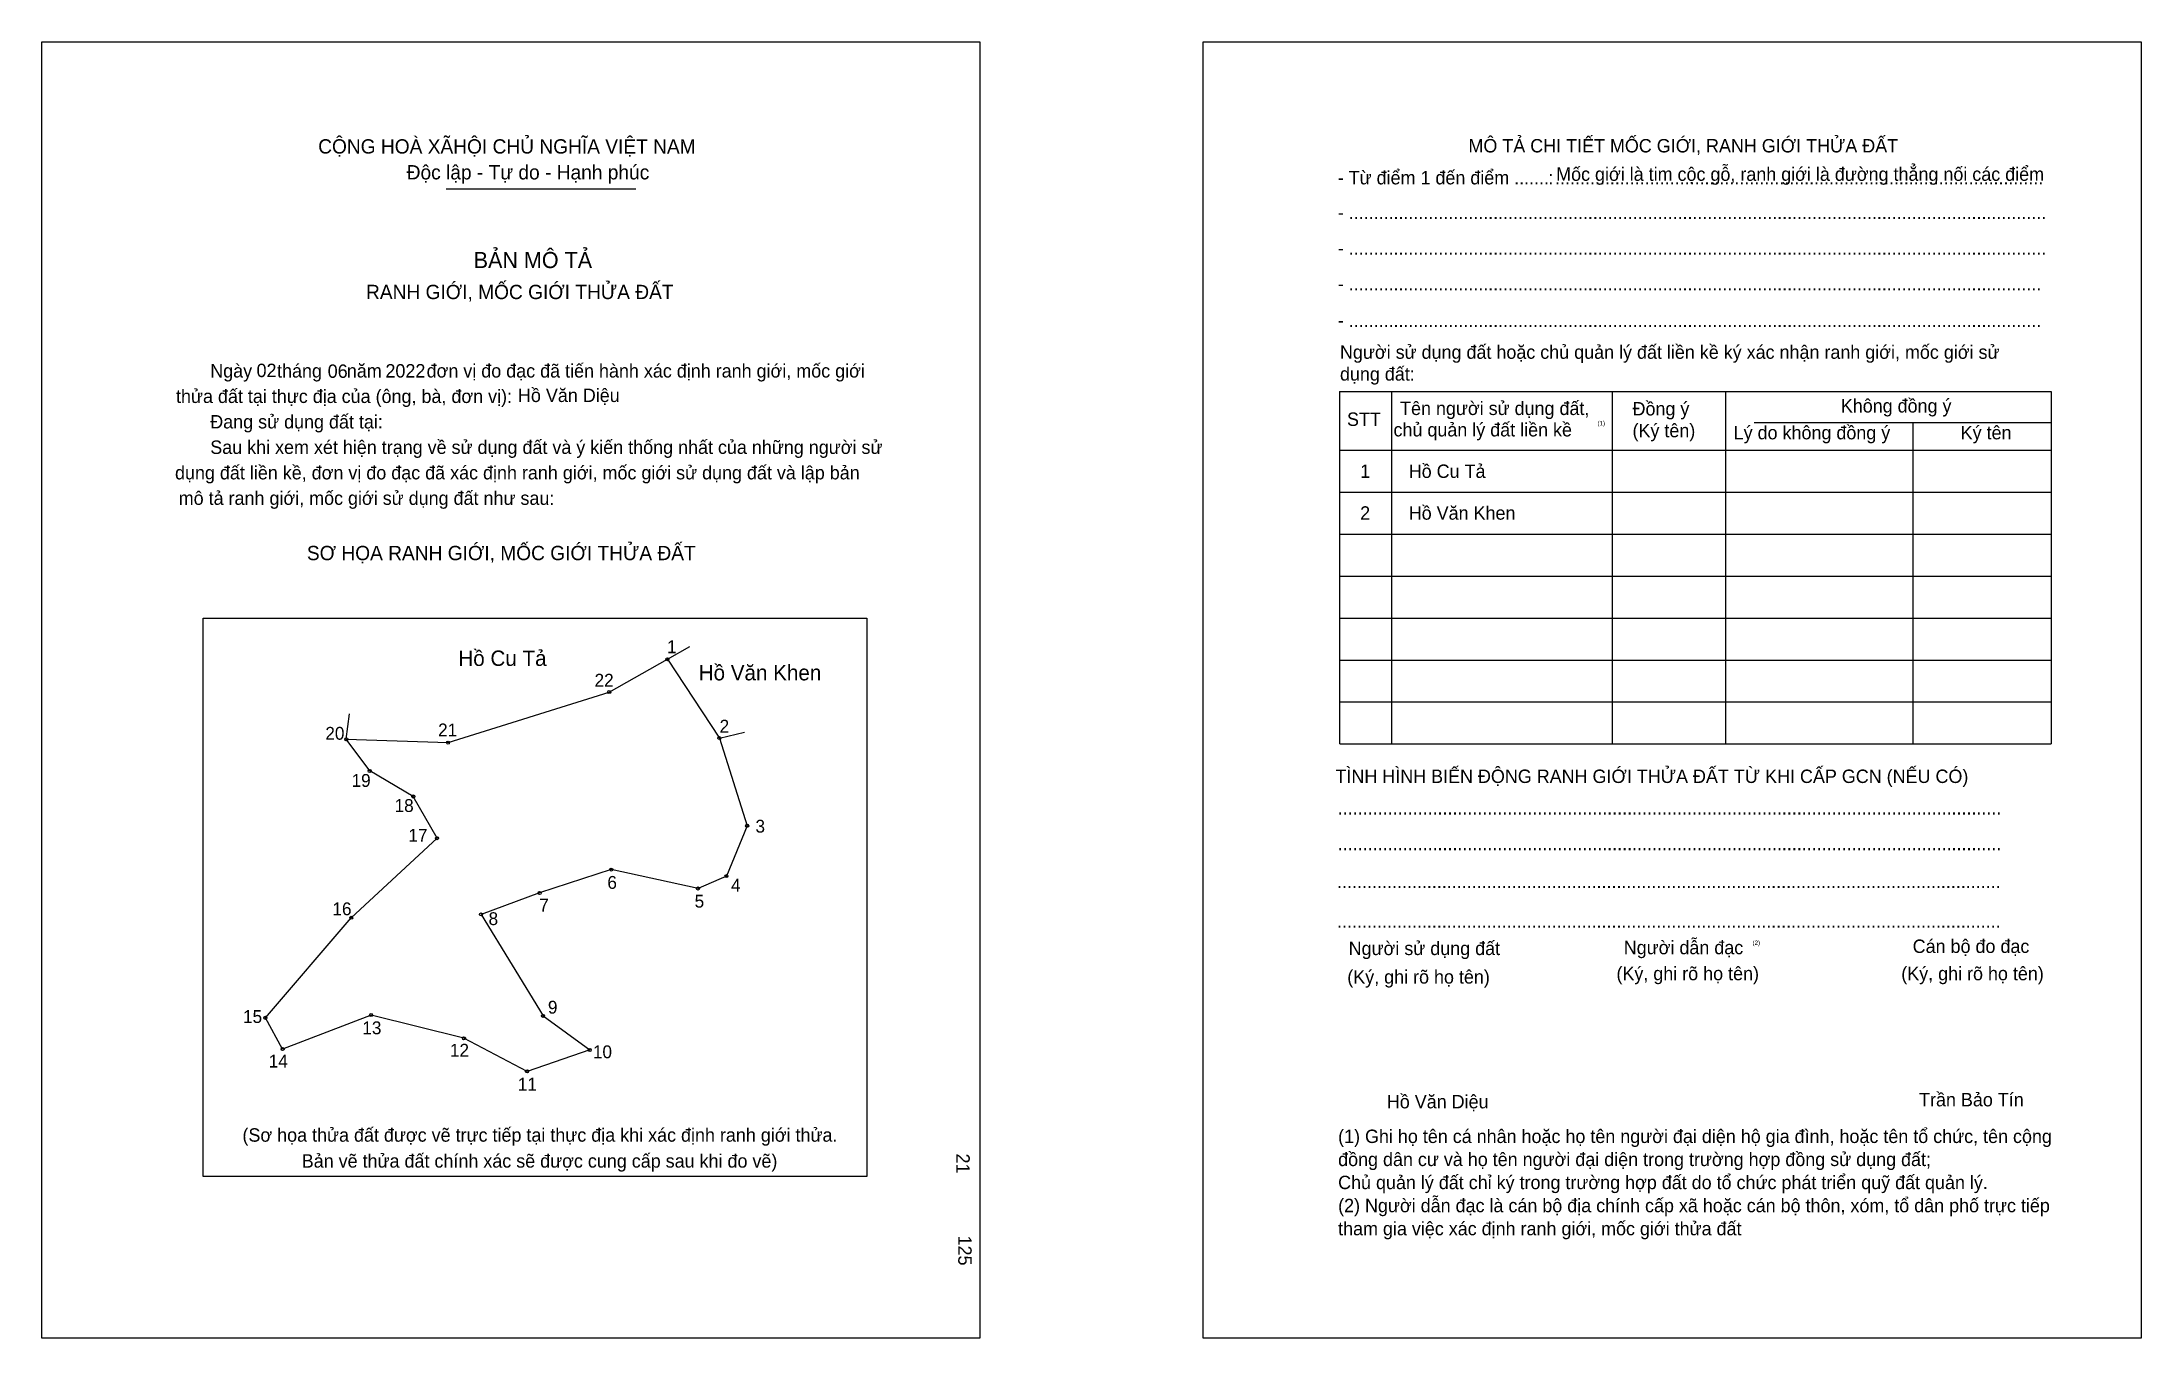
# Model space of a CAD drawing. Extents: x 546920 to 547593, y 1825663 to 1826079.
import ezdxf

# ---------------------------------------------------------------- set-up
doc = ezdxf.new("R2010")
doc.units = 0
for name, color, linetype in [('bmtKhungInTrang1', 7, 'Continuous'), ('bmtKhungInTrang2', 7, 'Continuous'), ('bmtNoiDung', 7, 'Continuous'), ('bmtTemplate', 7, 'Continuous'), ('CanhThua', 7, 'Continuous'), ('MocDinhThua', 7, 'Continuous'), ('RauThua', 7, 'Continuous'), ('SoHieuDinhThua', 7, 'Continuous'), ('TenChuLanCan', 7, 'Continuous')]:
    doc.layers.add(name, color=color, linetype=linetype)

msp = doc.modelspace()

# ---------------------------------------------------------------- linework, layer by layer
at = {"layer": 'bmtKhungInTrang1'}
msp.add_lwpolyline([(546920.08, 1826079.25), (547220.74, 1826079.25), (547220.74, 1825663.4), (546920.08, 1825663.4)], close=True, dxfattribs=at)
at = {"layer": 'bmtKhungInTrang2'}
msp.add_lwpolyline([(547292.44, 1826079.25), (547593.09, 1826079.25), (547593.09, 1825663.4), (547292.44, 1825663.4)], close=True, dxfattribs=at)
at = {"layer": 'bmtTemplate'}
for p, q in [((547049.64, 1826032.12), (547110.44, 1826032.12)), ((547352.75, 1825967.09), (547352.75, 1825854.04)), ((547423.48, 1825967.09), (547423.48, 1825854.04)), ((547459.86, 1825967.22), (547459.86, 1825854.04)), ((547564.31, 1825967.09), (547564.31, 1825854.04)), ((547469.09, 1825957.13), (547564.31, 1825957.13)), ((547336.26, 1825948.25), (547564.31, 1825948.25)), ((547336.26, 1825934.79), (547564.31, 1825934.79)), ((547336.26, 1825921.33), (547564.31, 1825921.33)), ((547336.26, 1825907.87), (547564.31, 1825907.87)), ((547336.26, 1825894.41), (547564.31, 1825894.41)), ((547336.26, 1825880.95), (547564.31, 1825880.95)), ((547336.26, 1825867.5), (547564.31, 1825867.5)), ((547336.26, 1825854.04), (547564.31, 1825854.04))]:
    msp.add_line(p, q, dxfattribs=at)
for points in [[(547336.11, 1825967.09), (547564.31, 1825967.09)], [(547336.11, 1825967.09), (547336.11, 1825854.04)], [(547519.92, 1825956.99), (547519.92, 1825854.04)]]:
    msp.add_lwpolyline(points, dxfattribs=at)
msp.add_lwpolyline([(546971.81, 1825715.19), (546971.81, 1825894.4), (547184.55, 1825894.4), (547184.55, 1825715.19)], close=True, dxfattribs=at)
at = {"layer": 'CanhThua'}
for p, q in [((547101.93, 1825870.68), (547120.59, 1825881.2)), ((547120.59, 1825881.2), (547137.28, 1825855.89)), ((547050.3, 1825854.43), (547101.93, 1825870.68)), ((547025.16, 1825845.36), (547017.64, 1825855.52)), ((547017.64, 1825855.52), (547050.3, 1825854.43)), ((547137.28, 1825855.89), (547146.19, 1825827.79)), ((547039.14, 1825837.15), (547025.16, 1825845.36)), ((547046.75, 1825823.77), (547039.14, 1825837.15)), ((547146.19, 1825827.79), (547139.54, 1825811.62)), ((547019.23, 1825798.25), (547046.75, 1825823.77)), ((547102.62, 1825813.71), (547079.64, 1825806.2)), ((547130.43, 1825807.65), (547102.62, 1825813.71)), ((547139.54, 1825811.62), (547130.43, 1825807.65)), ((547079.64, 1825806.2), (547060.86, 1825799.31)), ((546991.72, 1825766.13), (547019.23, 1825798.25)), ((547060.86, 1825799.31), (547080.75, 1825766.76)), ((546997.25, 1825756.14), (546991.72, 1825766.13)), ((547025.61, 1825767.05), (546997.25, 1825756.14)), ((547055.39, 1825759.59), (547025.61, 1825767.05)), ((547080.75, 1825766.76), (547095.71, 1825755.85)), ((547075.62, 1825748.96), (547055.39, 1825759.59)), ((547095.71, 1825755.85), (547075.62, 1825748.96))]:
    msp.add_line(p, q, dxfattribs=at)
at = {"layer": 'MocDinhThua'}
for centre in [(547120.59, 1825881.2), (547101.93, 1825870.68), (547017.64, 1825855.52), (547050.3, 1825854.43), (547137.28, 1825855.89), (547025.16, 1825845.36), (547039.14, 1825837.15), (547046.75, 1825823.77), (547146.19, 1825827.79), (547102.62, 1825813.71), (547139.54, 1825811.62), (547079.64, 1825806.2), (547130.43, 1825807.65), (547019.23, 1825798.25), (547060.86, 1825799.31), (546991.72, 1825766.13), (547025.61, 1825767.05), (547080.75, 1825766.76), (546997.25, 1825756.14), (547055.39, 1825759.59), (547095.71, 1825755.85), (547075.62, 1825748.96)]:
    msp.add_circle(centre, 0.494, dxfattribs=at)
at = {"layer": 'RauThua'}
for p, q in [((547120.59, 1825881.2), (547127.78, 1825885.25)), ((547017.64, 1825855.52), (547018.73, 1825863.72)), ((547137.28, 1825855.89), (547145.31, 1825857.83))]:
    msp.add_line(p, q, dxfattribs=at)

# ---------------------------------------------------------------- texts
at = {"layer": 'bmtNoiDung'}
for s, height, p in [('02', 4.302, (546988.88, 1825971.72)), ('06', 4.302, (547011.69, 1825971.48)), ('2022', 4.302, (547030.2, 1825971.58)), ('Hồ Văn Diệu', 4.3019, (547072.7, 1825963.72)), ('1', 4.3, (547342.73, 1825939.37)), ('Hồ Cu Tả ', 4.302, (547358.3, 1825939.37)), ('2', 4.3, (547342.73, 1825925.97)), ('Hồ Văn Khen ', 4.3019, (547358.3, 1825925.97)), ('Hồ Văn Diệu', 4.3019, (547351.28, 1825737.1))]:
    msp.add_text(s, height=height, dxfattribs=at).set_placement(p)
for s, p in [('21', (547213.25, 1825722.6)), ('125', (547213.86, 1825696.27))]:
    msp.add_text(s, height=4.302, rotation=270, dxfattribs=at).set_placement(p)
at = {"layer": 'bmtTemplate'}
for s, height, p in [('CỘNG HOÀ XÃHỘI CHỦ NGHĨA VIỆT NAM', 4.5886, (547008.64, 1826043.44)), ('MÔ TẢ CHI TIẾT MỐC GIỚI, RANH GIỚI THỬA ĐẤT', 4.3002, (547377.45, 1826043.8)), ('Độc lập - Tự do - Hạnh phúc', 4.5886, (547037.02, 1826035.14)), ('Mốc giới là tim cộc gỗ, ranh giới là đường thẳng nối các điểm', 4.3002, (547405.57, 1826034.69)), ('- Từ điểm 1 đến điểm .......', 4.3002, (547335.53, 1826033.55)), (':', 4.3, (547403.09, 1826033.55)), ('..................................................................................................', 4.3002, (547405.21, 1826033.55)), ('- ............................................................................................................................................', 4.30022, (547335.53, 1826022.4)), ('BẢN MÔ TẢ', 5.162, (547058.5, 1826006.7)), ('- ............................................................................................................................................', 4.30022, (547335.53, 1826010.96)), ('RANH GIỚI, MỐC GIỚI THỬA ĐẤT', 4.5886, (547023.98, 1825996.74)), ('- ...........................................................................................................................................', 4.30022, (547335.53, 1825999.52)), ('- ...........................................................................................................................................', 4.30022, (547335.53, 1825987.81)), ('Người sử dụng đất hoặc chủ quản lý đất liền kề ký xác nhận ranh giới, mốc giới sử', 4.3002, (547336.26, 1825977.59)), ('Ngày     tháng     năm         đơn vị đo đạc đã tiến hành xác định ranh giới, mốc giới ', 4.3019, (546974.03, 1825971.58)), ('dụng đất:', 4.3, (547336.26, 1825970.59)), ('thửa đất tại thực địa của (ông, bà, đơn vị):', 4.3019, (546963.06, 1825963.41)), ('Không đồng ý', 4.3002, (547496.83, 1825960.36)), ('Đang sử dụng đất tại:', 4.3019, (546974.03, 1825955.24)), ('STT', 4.3, (547338.51, 1825956.05)), ('Tên người sử dụng đất,', 4.3002, (547355.53, 1825959.55)), ('Đồng ý', 4.3, (547430.05, 1825959.42)), ('Sau khi xem xét hiện trạng về sử dụng đất và ý kiến thống nhất của những người sử ', 4.3019, (546974.03, 1825947.07)), ('chủ quản lý đất liền kề', 4.3002, (547353.42, 1825952.68)), ('(1)', 1.434, (547418.82, 1825956.21)), ('(Ký tên)', 4.3, (547430.05, 1825952.42)), ('Lý do không đồng ý', 4.3002, (547462.49, 1825951.75)), ('Ký tên', 4.3, (547535.27, 1825951.75)), ('dụng đất liền kề, đơn vị đo đạc đã xác định ranh giới, mốc giới sử dụng đất và lập bản', 4.3019, (546962.74, 1825938.9)), ('mô tả ranh giới, mốc giới sử dụng đất như sau:', 4.3019, (546963.92, 1825930.73)), ('SƠ HỌA RANH GIỚI, MỐC GIỚI THỬA ĐẤT', 4.5886, (547005.02, 1825912.98)), ('TÌNH HÌNH BIẾN ĐỘNG RANH GIỚI THỬA ĐẤT TỪ KHI CẤP GCN (NẾU CÓ)', 4.3002, (547334.81, 1825841.49)), ('.....................................................................................................................................', 4.30667, (547335.53, 1825831.37)), ('.....................................................................................................................................', 4.30667, (547335.53, 1825819.93)), ('.....................................................................................................................................', 4.30667, (547335.31, 1825807.81)), ('.....................................................................................................................................', 4.30667, (547335.31, 1825795.03)), ('Người sử dụng đất', 4.3002, (547339.04, 1825786.28)), ('Người dẫn đạc', 4.3002, (547427.24, 1825786.55)), ('(2)', 1.434, (547468.53, 1825789.52)), ('Cán bộ đo đạc', 4.3002, (547519.88, 1825786.96)), ('(Ký, ghi rõ họ tên)', 4.3002, (547338.6, 1825777.13)), ('(Ký, ghi rõ họ tên)', 4.3002, (547424.9, 1825778.21)), ('(Ký, ghi rõ họ tên)', 4.3002, (547516.22, 1825778.21)), ('Trần Bảo Tín', 4.3002, (547521.93, 1825737.74)), ('(Sơ họa thửa đất được vẽ trực tiếp tại thực địa khi xác định ranh giới thửa.', 4.3019, (546984.36, 1825726.4)), ('(1) Ghi họ tên cá nhân hoặc họ tên người đại diện hộ gia đình, hoặc tên tổ chức, tên cộng', 4.3002, (547335.66, 1825725.98)), ('Bản vẽ thửa đất chính xác sẽ được cung cấp sau khi đo vẽ)', 4.3019, (547003.37, 1825718.08)), ('đồng dân cư và họ tên người đại diện trong trường hợp đồng sử dụng đất;', 4.3002, (547335.66, 1825718.58)), ('Chủ quản lý đất chỉ ký trong trường hợp đất do tổ chức phát triển quỹ đất quản lý.', 4.3002, (547335.66, 1825711.18)), ('(2) Người dẫn đạc là cán bộ địa chính cấp xã hoặc cán bộ thôn, xóm, tổ dân phố trực tiếp', 4.3002, (547335.66, 1825703.77)), ('tham gia việc xác định ranh giới, mốc giới thửa đất', 4.3002, (547335.66, 1825696.37))]:
    msp.add_text(s, height=height, dxfattribs=at).set_placement(p)
at = {"layer": 'SoHieuDinhThua'}
for s, height, p in [('1', 4.12, (547120.49, 1825883.14)), ('22', 4.119, (547097.25, 1825872.4)), ('20', 4.119, (547010.93, 1825855.37)), ('21', 4.119, (547047.08, 1825856.45)), ('2', 4.12, (547137.35, 1825857.66)), ('19', 4.119, (547019.34, 1825840.24)), ('18', 4.119, (547033.13, 1825832.2)), ('17', 4.119, (547037.57, 1825822.65)), ('3', 4.12, (547148.84, 1825825.56)), ('6', 4.12, (547101.36, 1825807.53)), ('4', 4.12, (547141.02, 1825806.67)), ('7', 4.12, (547079.52, 1825800.25)), ('5', 4.12, (547129.34, 1825801.5)), ('16', 4.119, (547013.2, 1825799.05)), ('8', 4.12, (547063.27, 1825795.9)), ('9', 4.12, (547082.3, 1825767.49)), ('15', 4.119, (546984.54, 1825764.49)), ('13', 4.119, (547022.79, 1825760.88)), ('12', 4.119, (547050.88, 1825753.68)), ('10', 4.119, (547096.72, 1825753.18)), ('14', 4.119, (546992.78, 1825750.2)), ('11', 4.119, (547072.64, 1825742.8))]:
    msp.add_text(s, height=height, dxfattribs=at).set_placement(p)
at = {"layer": 'TenChuLanCan'}
for s, height, p in [('Hồ Cu Tả', 4.943, (547053.58, 1825879.05)), ('Hồ Văn Khen', 4.9427, (547130.64, 1825874.41))]:
    msp.add_text(s, height=height, dxfattribs=at).set_placement(p)

doc.saveas('drawing.dxf')
